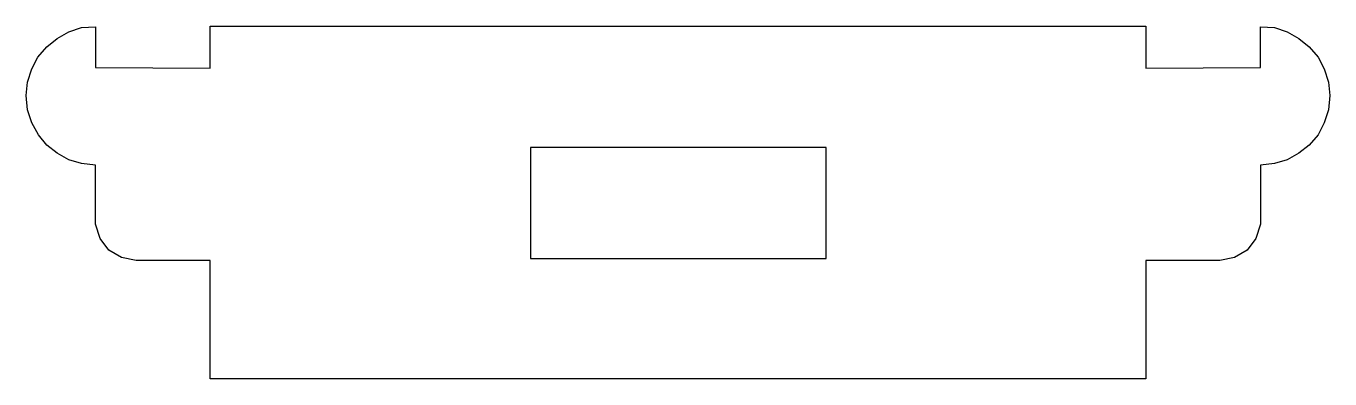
# Model space of a CAD drawing. Header units: millimetres. Extents: x 0 to 35.3, y 0 to 9.5.
import ezdxf

# ---------------------------------------------------------------- set-up
doc = ezdxf.new("R2010")
doc.units = ezdxf.units.MM
doc.layers.add('CORTE', color=7, linetype='Continuous')

msp = doc.modelspace()

# ---------------------------------------------------------------- linework, layer by layer
at = {"layer": 'CORTE'}
for points in [[(4.98, 9.54), (30.28, 9.54), (30.28, 8.4), (33.38, 8.42), (33.38, 9.52), (33.76, 9.5), (34.1, 9.38), (34.42, 9.2), (34.7, 8.98), (34.94, 8.7), (35.1, 8.38), (35.22, 8.02), (35.26, 7.66), (35.22, 7.28), (35.1, 6.92), (34.94, 6.6), (34.7, 6.32), (34.42, 6.1), (34.1, 5.92), (33.76, 5.82), (33.38, 5.78), (33.38, 4.18), (33.26, 3.8), (33.02, 3.48), (32.68, 3.28), (32.28, 3.2), (30.28, 3.2), (30.28, 0), (4.98, 0), (4.98, 3.2), (2.98, 3.2), (2.58, 3.28), (2.24, 3.48), (2, 3.8), (1.88, 4.18), (1.88, 5.78), (1.5, 5.82), (1.16, 5.92), (0.84, 6.1), (0.56, 6.32), (0.34, 6.6), (0.16, 6.92), (0.04, 7.28), (0, 7.66), (0.04, 8.02), (0.16, 8.38), (0.32, 8.7), (0.56, 8.98), (0.84, 9.2), (1.16, 9.38), (1.5, 9.5), (1.88, 9.52), (1.88, 8.42), (4.98, 8.4)], [(13.64, 3.26), (21.64, 3.26), (21.64, 6.26), (13.64, 6.26)]]:
    msp.add_lwpolyline(points, close=True, dxfattribs=at)

doc.saveas('drawing.dxf')
